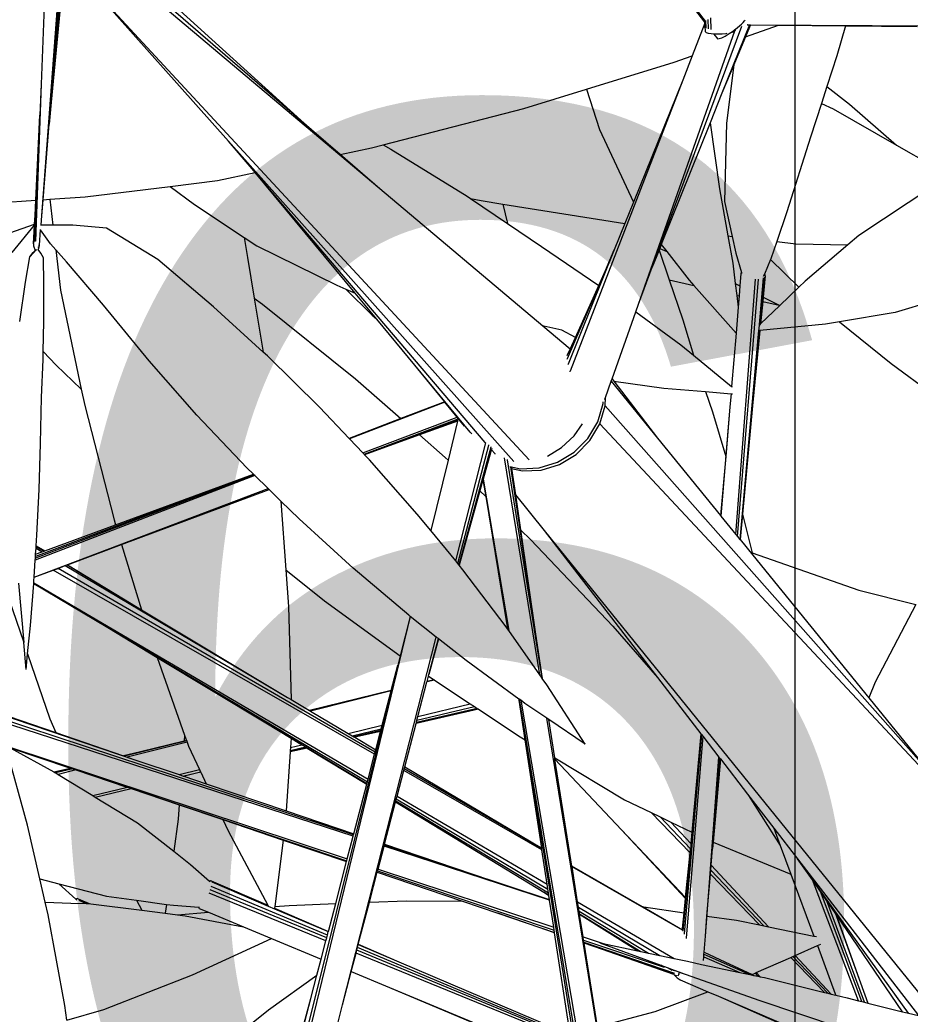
# Model space of a CAD drawing. Header units: millimetres. Extents: x 18 to 174501, y 22 to 24571.
# Drawn here: x 17877.8 to 17988.7, y 22541.7 to 22665.7 of the extents above; entities that cross this region are included whole.
import ezdxf

# ---------------------------------------------------------------- set-up
doc = ezdxf.new("R2010")
doc.units = ezdxf.units.MM
doc.header["$MEASUREMENT"] = 0
doc.layers.add('Edges', color=7, linetype='Continuous', lineweight=18)
doc.styles.get("Standard").update_dxf_attribs({"font": 'arial.ttf'})
doc.dimstyles.new('DIM100', dxfattribs={"dimscale": 0, "dimtxt": 150, "dimasz": 50, "dimexe": 50, "dimexo": 0, "dimgap": 100, "dimtad": 1, "dimtoh": 1, "dimdec": 0, "dimdsep": 46, "dimtxsty": 'Standard', "dimblk": 'ARCHTICK', "dimcen": 1, "dimclrd": 1, "dimclre": 1, "dimadec": 0, "dimazin": 0, "dimtfac": 250, "dimtdec": 0, "dimtix": 1, "dimtmove": 0, "dimatfit": 3, "dimldrblk": 'DOT', "dimfxl": 150, "dimtolj": 1, "dimtzin": 0, "dimlwd": 5, "dimlwe": 5, "dimarcsym": 0})

# ---------------------------------------------------------------- blocks, each defined once
blk = doc.blocks.new('BAMBOOPLAN')
at = {"layer": 'Edges'}
for p, q in [((-1.7249, 7.0706), (-2.0252, 7.4588)), ((-1.7262, 7.0683), (-1.9214, 7.3233)), ((-2.9075, 6.7158), (-2.8695, 7.2193)), ((-2.8935, 6.8866), (-2.8666, 7.2149)), ((-2.8645, 7.2115), (-2.89, 6.9261)), ((-2.4267, 6.877), (-2.8116, 7.21)), ((-2.3048, 6.7715), (-2.8139, 7.2008)), ((-2.9002, 7.1682), (-2.9079, 6.9579)), ((-2.8676, 7.1649), (-2.89, 6.9261)), ((-2.7242, 7.1468), (-2.4267, 6.877)), ((-2.8128, 7.1247), (-2.5745, 6.8568)), ((-2.8128, 7.1247), (-2.039, 6.2888)), ((-1.7261, 7.0669), (-1.7486, 7.0087)), ((-1.7262, 7.0683), (-1.7261, 7.0701)), ((-1.7261, 7.0682), (-1.7262, 7.0683)), ((-1.7259, 7.0589), (-1.7261, 7.0682)), ((-1.7261, 7.0669), (-1.7261, 7.0682)), ((-1.726, 7.0604), (-1.7261, 7.0669)), ((-1.7248, 7.0704), (-1.7249, 7.0706)), ((-1.7243, 7.0716), (-1.7243, 7.0718)), ((-1.724, 7.0576), (-1.7243, 7.0716)), ((-1.7209, 7.073), (-1.7204, 7.0565)), ((-1.7161, 7.0763), (-1.7153, 7.0556)), ((-1.6611, 7.0651), (-1.6582, 7.0679)), ((-1.6582, 7.0679), (-1.6553, 7.0708)), ((-1.6553, 7.0708), (-1.6541, 7.0723)), ((-1.8444, 6.5661), (-1.6727, 7.0532)), ((-1.82, 6.632), (-1.6603, 7.0617)), ((-1.726, 7.0604), (-1.7258, 7.0531)), ((-1.7258, 7.0531), (-1.7257, 7.0517)), ((-1.7257, 7.0517), (-1.7238, 7.0503)), ((-1.7238, 7.0503), (-1.7202, 7.0492)), ((-1.7202, 7.0492), (-1.7151, 7.0484)), ((-1.6469, 7.0635), (-1.6957, 6.9418)), ((-1.6827, 7.0481), (-1.68, 7.05)), ((-1.68, 7.05), (-1.6752, 7.0533)), ((-1.68, 7.05), (-1.6775, 7.0506)), ((-1.6775, 7.0506), (-1.6741, 7.0519)), ((-1.6752, 7.0533), (-1.6728, 7.0553)), ((-1.6741, 7.0519), (-1.6727, 7.0532)), ((-1.6728, 7.0553), (-1.6716, 7.0562)), ((-1.6727, 7.0532), (-1.6724, 7.0534)), ((-1.6725, 7.0545), (-1.6724, 7.0538)), ((-1.6724, 7.0538), (-1.6716, 7.0562)), ((-1.6724, 7.0538), (-1.6724, 7.0534)), ((-1.6716, 7.0562), (-1.6679, 7.0591)), ((-1.6679, 7.0591), (-1.6611, 7.0651)), ((-1.6447, 7.0635), (-1.6536, 7.0425)), ((-1.6536, 7.0425), (-1.5953, 7.0631)), ((-1.65, 7.0636), (-1.6509, 7.0636)), ((-1.65, 7.0636), (-1.6469, 7.0635)), ((-1.6469, 7.0635), (-1.6447, 7.0635)), ((-1.6447, 7.0635), (-1.6446, 7.0635)), ((-1.6446, 7.0635), (-1.5953, 7.0631)), ((-1.6446, 7.0635), (-0.2215, 7.0578)), ((-1.5953, 7.0631), (-1.4759, 7.0621)), ((-1.4759, 7.0621), (-1.491, 7.0088)), ((-1.4759, 7.0621), (-1.3482, 7.0611)), ((-1.7151, 7.0484), (-1.7108, 7.048)), ((-1.7108, 7.048), (-1.7049, 7.0405)), ((-1.7108, 7.048), (-1.7106, 7.048)), ((-1.7096, 7.0467), (-1.7106, 7.048)), ((-1.7106, 7.048), (-1.709, 7.0478)), ((-1.709, 7.0478), (-1.7073, 7.0478)), ((-1.7065, 7.0468), (-1.7073, 7.0478)), ((-1.7073, 7.0478), (-1.7022, 7.0477)), ((-1.7049, 7.0405), (-1.7037, 7.0391)), ((-1.7037, 7.0391), (-1.7005, 7.0392)), ((-1.7022, 7.0477), (-1.6952, 7.0479)), ((-1.7005, 7.0392), (-1.6958, 7.0408)), ((-1.6958, 7.0408), (-1.6897, 7.0438)), ((-1.6952, 7.0479), (-1.6884, 7.0485)), ((-1.6897, 7.0438), (-1.6827, 7.0481)), ((-1.6884, 7.0485), (-1.6862, 7.0488)), ((-1.6536, 7.0425), (-1.6744, 6.9928)), ((-1.937, 6.9491), (-1.7808, 6.9973)), ((-1.7808, 6.9973), (-1.7486, 7.0087)), ((-1.7486, 7.0087), (-1.7653, 6.9655)), ((-1.491, 7.0088), (-1.5087, 6.9539)), ((-1.6744, 6.9928), (-1.6957, 6.9418)), ((-1.6744, 6.9928), (-1.6879, 6.8885)), ((-1.7653, 6.9655), (-1.9661, 6.4466)), ((-1.7653, 6.9655), (-1.8531, 6.7479)), ((-2.9079, 6.9579), (-2.918, 6.6784)), ((-2.9079, 6.9579), (-2.9101, 6.9027)), ((-2.0483, 6.9148), (-1.937, 6.9491)), ((-1.937, 6.9491), (-1.9137, 6.8772)), ((-1.5087, 6.9539), (-1.5185, 6.9236)), ((-1.5087, 6.9539), (-1.4684, 6.9222)), ((-2.89, 6.9261), (-2.8935, 6.8866)), ((-1.6957, 6.9418), (-1.7169, 6.889)), ((-2.299, 6.8498), (-2.0483, 6.9148)), ((-1.5185, 6.9236), (-1.5378, 6.8637)), ((-1.5185, 6.9236), (-1.4976, 6.9142)), ((-1.4976, 6.9142), (-1.3848, 6.8493)), ((-1.4684, 6.9222), (-1.3848, 6.8493)), ((-2.9101, 6.9027), (-2.9193, 6.6776)), ((-2.9174, 6.7513), (-2.9101, 6.9027)), ((-2.9045, 6.7522), (-2.8935, 6.8866)), ((-2.3754, 6.8326), (-2.4267, 6.877)), ((-1.9137, 6.8772), (-1.8531, 6.7479)), ((-1.7169, 6.889), (-1.8037, 6.6725)), ((-1.7169, 6.889), (-1.7, 6.7717)), ((-1.6879, 6.8885), (-1.691, 6.7488)), ((-2.5745, 6.8568), (-2.0663, 6.2858)), ((-2.5322, 6.8072), (-2.5745, 6.8568)), ((-1.5378, 6.8637), (-1.58, 6.7305)), ((-2.3754, 6.8326), (-2.3195, 6.8444)), ((-2.3195, 6.8444), (-2.299, 6.8498)), ((-2.299, 6.8498), (-2.2852, 6.8422)), ((-2.2852, 6.8422), (-2.1494, 6.7588)), ((-1.3848, 6.8493), (-1.3048, 6.8033)), ((-2.3048, 6.7715), (-2.3754, 6.8326)), ((-2.1172, 6.32), (-2.5322, 6.8072)), ((-2.5267, 6.8006), (-2.5322, 6.8072)), ((-2.6784, 6.776), (-2.5938, 6.7865)), ((-2.5938, 6.7865), (-2.5267, 6.8006)), ((-2.3488, 6.5857), (-2.5267, 6.8006)), ((-1.2987, 6.79), (-1.4518, 6.6884)), ((-2.8294, 6.7574), (-2.6784, 6.776)), ((-2.6784, 6.776), (-2.6347, 6.7435)), ((-2.0147, 6.527), (-2.3048, 6.7715)), ((-1.7, 6.7717), (-1.6852, 6.6877)), ((-3.0666, 6.7409), (-2.9174, 6.7513)), ((-2.9187, 6.7242), (-2.9174, 6.7513)), ((-2.9075, 6.7158), (-2.9045, 6.7522)), ((-2.9045, 6.7522), (-2.8927, 6.753)), ((-2.8927, 6.753), (-2.8294, 6.7574)), ((-2.8927, 6.753), (-2.8872, 6.7071)), ((-2.1494, 6.7588), (-2.1433, 6.7547)), ((-2.1433, 6.7547), (-2.1244, 6.7508)), ((-2.1433, 6.7547), (-2.0774, 6.7099)), ((-2.1244, 6.7508), (-2.0857, 6.7446)), ((-1.8531, 6.7479), (-1.8684, 6.71)), ((-1.691, 6.7488), (-1.6774, 6.6868)), ((-2.6347, 6.7435), (-2.5465, 6.6851)), ((-2.0857, 6.7446), (-2.0774, 6.7099)), ((-2.0857, 6.7446), (-1.8684, 6.71)), ((-1.58, 6.7305), (-1.5982, 6.6776)), ((-2.9196, 6.7087), (-2.9187, 6.7242)), ((-2.9195, 6.7087), (-2.9187, 6.7242)), ((-2.9081, 6.7072), (-2.9075, 6.7158)), ((-2.9874, 6.685), (-2.9196, 6.7087)), ((-2.9595, 6.658), (-2.9197, 6.7068)), ((-2.9215, 6.6734), (-2.9197, 6.7068)), ((-2.9211, 6.675), (-2.9195, 6.707)), ((-2.9197, 6.7068), (-2.9195, 6.707)), ((-2.9196, 6.7087), (-2.9195, 6.7087)), ((-2.9195, 6.707), (-2.9195, 6.7087)), ((-2.9108, 6.6715), (-2.9088, 6.6985)), ((-2.909, 6.6989), (-2.9092, 6.6991)), ((-2.9088, 6.6985), (-2.909, 6.6989)), ((-2.9081, 6.7072), (-2.9088, 6.7072)), ((-2.8911, 6.6734), (-2.9088, 6.6985)), ((-2.8872, 6.7071), (-2.9081, 6.7072)), ((-2.8513, 6.7069), (-2.8872, 6.7071)), ((-2.7915, 6.7015), (-2.8513, 6.7069)), ((-2.7004, 6.6456), (-2.7915, 6.7015)), ((-2.0774, 6.7099), (-2.0169, 6.6688)), ((-1.8684, 6.71), (-1.8875, 6.6627)), ((-2.5465, 6.6851), (-2.5402, 6.6495)), ((-2.5465, 6.6851), (-2.524, 6.6702)), ((-1.6852, 6.6877), (-1.6774, 6.6868)), ((-1.6852, 6.6877), (-1.6766, 6.6391)), ((-1.6774, 6.6868), (-1.6708, 6.6569)), ((-1.5982, 6.6776), (-1.6089, 6.6467)), ((-1.5982, 6.6776), (-1.5644, 6.6736)), ((-1.4518, 6.6884), (-1.4714, 6.6718)), ((-2.9281, 6.6504), (-2.916, 6.6635)), ((-2.9221, 6.6584), (-2.9183, 6.6618)), ((-2.9215, 6.6734), (-2.9216, 6.6717)), ((-2.9216, 6.6717), (-2.9213, 6.6701)), ((-2.9213, 6.6701), (-2.9183, 6.6618)), ((-2.9183, 6.6618), (-2.9161, 6.6637)), ((-2.9135, 6.6633), (-2.9141, 6.6641)), ((-2.9135, 6.6633), (-2.9136, 6.6631)), ((-2.9112, 6.6699), (-2.9135, 6.6633)), ((-2.9085, 6.6573), (-2.9135, 6.6633)), ((-2.913, 6.6681), (-2.9131, 6.6673)), ((-2.9112, 6.6703), (-2.9109, 6.674)), ((-2.9112, 6.6699), (-2.9108, 6.6715)), ((-2.9109, 6.6741), (-2.9109, 6.674)), ((-2.8819, 6.663), (-2.8911, 6.6734)), ((-2.8819, 6.663), (-2.8732, 6.5913)), ((-2.8629, 6.6415), (-2.8819, 6.663)), ((-2.524, 6.6702), (-2.3817, 6.6)), ((-2.0169, 6.6688), (-1.9152, 6.5995)), ((-1.8875, 6.6627), (-1.9695, 6.4595)), ((-1.9032, 6.6263), (-1.8875, 6.6627)), ((-1.8078, 6.6624), (-1.82, 6.632)), ((-1.8065, 6.6654), (-1.8078, 6.6624)), ((-1.8078, 6.6624), (-1.7896, 6.6097)), ((-1.8037, 6.6725), (-1.8065, 6.6654)), ((-1.8065, 6.6654), (-1.7939, 6.66)), ((-1.8037, 6.6725), (-1.7939, 6.66)), ((-1.7939, 6.66), (-1.754, 6.6089)), ((-1.5644, 6.6736), (-1.4714, 6.6718)), ((-1.4714, 6.6718), (-1.5475, 6.6073)), ((-2.9359, 6.6053), (-2.9281, 6.6504)), ((-2.9281, 6.6504), (-2.9221, 6.6584)), ((-2.9038, 6.6486), (-2.9085, 6.6573)), ((-2.9029, 6.6028), (-2.9038, 6.6486)), ((-2.6012, 6.5615), (-2.7004, 6.6456)), ((-2.5402, 6.6495), (-2.5284, 6.5769)), ((-1.6708, 6.6569), (-1.6608, 6.6225)), ((-1.6093, 6.6459), (-1.6201, 6.6199)), ((-1.6089, 6.6467), (-1.6093, 6.6459)), ((-1.6093, 6.6459), (-1.5587, 6.5965)), ((-2.797, 6.5645), (-2.8629, 6.6415)), ((-1.9708, 6.4692), (-1.9032, 6.6263)), ((-1.9152, 6.5995), (-1.9032, 6.6263)), ((-1.8444, 6.5661), (-1.82, 6.632)), ((-1.6766, 6.6391), (-1.6721, 6.6033)), ((-1.7896, 6.6097), (-1.7457, 6.5996)), ((-1.7896, 6.6097), (-1.7651, 6.5384)), ((-1.754, 6.6089), (-1.7457, 6.5996)), ((-1.6708, 6.1559), (-1.6362, 6.6107)), ((-1.6678, 6.1522), (-1.6308, 6.6109)), ((-1.6619, 6.6207), (-1.6637, 6.5991)), ((-1.6608, 6.6225), (-1.6619, 6.6207)), ((-1.6608, 6.6225), (-1.6605, 6.6215)), ((-1.6223, 6.6129), (-1.6303, 6.523)), ((-1.6197, 6.6145), (-1.6276, 6.5303)), ((-1.6185, 6.6164), (-1.6222, 6.5786)), ((-1.6201, 6.6199), (-1.6221, 6.6152)), ((-1.6188, 6.6184), (-1.6201, 6.6199)), ((-1.6185, 6.6164), (-1.6188, 6.6184)), ((-1.5475, 6.6073), (-1.5587, 6.5965)), ((-2.9457, 6.5356), (-2.9359, 6.6053)), ((-2.9031, 6.5354), (-2.9029, 6.6028)), ((-2.8732, 6.5913), (-2.8364, 6.4147)), ((-2.3817, 6.6), (-2.3657, 6.5931)), ((-2.3657, 6.5931), (-2.3185, 6.5464)), ((-2.3657, 6.5931), (-2.3488, 6.5857)), ((-1.9567, 6.507), (-1.9152, 6.5995)), ((-1.7457, 6.5996), (-1.6706, 6.5147)), ((-1.6721, 6.6033), (-1.6637, 6.5991)), ((-1.6721, 6.6033), (-1.6695, 6.5819)), ((-1.6637, 6.5991), (-1.6652, 6.581)), ((-1.5587, 6.5965), (-1.5924, 6.5641)), ((-1.2116, 6.6043), (-1.3873, 6.5511)), ((-2.5284, 6.5769), (-2.5136, 6.5661)), ((-2.5284, 6.5769), (-2.5128, 6.4809)), ((-2.3105, 6.5394), (-2.3488, 6.5857)), ((-1.6695, 6.5819), (-1.6652, 6.581)), ((-1.6695, 6.5819), (-1.6668, 6.5607)), ((-1.6652, 6.581), (-1.6668, 6.5607)), ((-1.6229, 6.5712), (-1.6269, 6.531)), ((-1.6222, 6.5786), (-1.6229, 6.5712)), ((-1.6229, 6.5712), (-1.5937, 6.5644)), ((-1.6222, 6.5786), (-1.5937, 6.5644)), ((-2.7157, 6.4652), (-2.797, 6.5645)), ((-2.5128, 6.4809), (-2.6012, 6.5615)), ((-2.5136, 6.5661), (-2.348, 6.4333)), ((-1.8491, 6.5528), (-1.8444, 6.5661)), ((-1.6668, 6.5607), (-1.6706, 6.5147)), ((-1.5924, 6.5641), (-1.6269, 6.531)), ((-1.5937, 6.5644), (-1.5924, 6.5641)), ((-2.9042, 6.4821), (-2.9031, 6.5354)), ((-2.3185, 6.5464), (-2.3105, 6.5394)), ((-2.2427, 6.4575), (-2.3105, 6.5394)), ((-1.8913, 6.4332), (-1.8491, 6.5528)), ((-1.8491, 6.5528), (-1.7687, 6.4938)), ((-1.7651, 6.5384), (-1.7464, 6.4755)), ((-1.3873, 6.5511), (-1.4862, 6.5349)), ((-2.0128, 6.527), (-2.0147, 6.527)), ((-1.9662, 6.486), (-2.0147, 6.527)), ((-1.9807, 6.5199), (-2.0128, 6.527)), ((-1.9567, 6.507), (-1.9807, 6.5199)), ((-1.6306, 6.519), (-1.6637, 6.1471)), ((-1.628, 6.5193), (-1.6411, 6.3849)), ((-1.6286, 6.5192), (-1.6411, 6.3849)), ((-1.6303, 6.523), (-1.6306, 6.519)), ((-1.6286, 6.5192), (-1.6306, 6.519)), ((-1.6276, 6.5303), (-1.6296, 6.5284)), ((-1.628, 6.5193), (-1.6286, 6.5192)), ((-1.5116, 6.5308), (-1.628, 6.5193)), ((-1.6269, 6.531), (-1.6276, 6.5303)), ((-1.4862, 6.5349), (-1.5116, 6.5308)), ((-1.4862, 6.5349), (-1.3944, 6.4603)), ((-1.9662, 6.486), (-1.9567, 6.507)), ((-1.6706, 6.5147), (-1.6785, 6.4198)), ((-1.9712, 6.4748), (-1.9662, 6.486)), ((-1.7687, 6.4938), (-1.7464, 6.4755)), ((-2.9072, 6.3999), (-2.9045, 6.4677)), ((-2.9045, 6.4677), (-2.9042, 6.4821)), ((-2.9042, 6.4821), (-2.881, 6.4576)), ((-2.6305, 6.3685), (-2.7157, 6.4652)), ((-2.5051, 6.4739), (-2.5128, 6.4809)), ((-2.4124, 6.383), (-2.5051, 6.4739)), ((-1.9712, 6.4682), (-1.9708, 6.4692)), ((-1.7464, 6.4755), (-1.6785, 6.4198)), ((-2.881, 6.4576), (-2.8364, 6.4147)), ((-2.1894, 6.392), (-2.2427, 6.4575)), ((-2.144, 6.3383), (-2.2427, 6.4575)), ((-1.9695, 6.4595), (-1.97, 6.4583)), ((-1.3944, 6.4603), (-1.2411, 6.3468)), ((-2.348, 6.4333), (-2.2672, 6.3623)), ((-1.9663, 6.446), (-1.9664, 6.4458)), ((-1.9661, 6.4466), (-1.9663, 6.4462)), ((-1.8928, 6.429), (-1.8913, 6.4332)), ((-1.8913, 6.4332), (-1.8882, 6.4292)), ((-1.8882, 6.4292), (-1.7989, 6.4166)), ((-1.8882, 6.4292), (-1.8104, 6.3277)), ((-2.8364, 6.4147), (-2.8303, 6.3855)), ((-1.9031, 6.3998), (-1.8928, 6.429)), ((-1.8928, 6.429), (-1.8104, 6.3277)), ((-1.7989, 6.4166), (-1.7249, 6.4105)), ((-1.6785, 6.4198), (-1.6773, 6.4189)), ((-2.9088, 6.3178), (-2.9072, 6.3999)), ((-1.9044, 6.3961), (-1.904, 6.3971)), ((-1.904, 6.3971), (-1.9031, 6.3998)), ((-1.9036, 6.3853), (-1.9031, 6.3998)), ((-1.7249, 6.4105), (-1.7127, 6.3744)), ((-1.7249, 6.4105), (-1.6795, 6.4067)), ((-1.6795, 6.4067), (-1.6814, 6.3835)), ((-1.6795, 6.4067), (-1.6767, 6.4065)), ((-2.8303, 6.3855), (-2.778, 6.1819)), ((-2.3594, 6.3271), (-2.4124, 6.383)), ((-2.1892, 6.3918), (-2.3586, 6.3263)), ((-2.1894, 6.392), (-2.2672, 6.3623)), ((-2.1892, 6.3918), (-2.1894, 6.392)), ((-2.1673, 6.3649), (-2.1892, 6.3918)), ((-1.9169, 6.3568), (-1.9072, 6.3893)), ((-1.9133, 6.3529), (-1.9036, 6.3853)), ((-1.9072, 6.3893), (-1.907, 6.3924)), ((-1.3315, 5.7383), (-1.9036, 6.3853)), ((-1.6814, 6.3835), (-1.6975, 6.1887)), ((-1.6814, 6.3835), (-1.6891, 6.295)), ((-1.6411, 6.3849), (-1.6592, 6.1921)), ((-2.5414, 6.2746), (-2.6305, 6.3685)), ((-2.2672, 6.3623), (-2.3594, 6.3271)), ((-2.335, 6.3014), (-2.1673, 6.3649)), ((-2.3329, 6.2992), (-2.1655, 6.3617)), ((-2.1663, 6.3589), (-2.3321, 6.2983)), ((-2.1653, 6.3624), (-2.1673, 6.3649)), ((-2.1663, 6.3589), (-2.1666, 6.3576)), ((-2.1661, 6.3598), (-2.1663, 6.3589)), ((-2.1543, 6.3489), (-2.1653, 6.3624)), ((-1.7127, 6.3744), (-1.6891, 6.295)), ((-2.1666, 6.3576), (-2.2342, 6.3333)), ((-2.1666, 6.3576), (-2.1834, 6.2883)), ((-1.9591, 6.3319), (-1.9443, 6.3528)), ((-1.9346, 6.3272), (-1.9169, 6.3568)), ((-1.931, 6.3233), (-1.9133, 6.3529)), ((-1.1961, 5.5853), (-1.9133, 6.3529)), ((-2.3586, 6.3263), (-2.3594, 6.3271)), ((-2.335, 6.3014), (-2.3586, 6.3263)), ((-2.2342, 6.3333), (-2.3319, 6.2981)), ((-2.2342, 6.3333), (-2.1886, 6.2932)), ((-2.1412, 6.335), (-2.144, 6.3383)), ((-1.9817, 6.3108), (-1.9591, 6.3319)), ((-1.959, 6.3026), (-1.9346, 6.3272)), ((-1.9554, 6.2987), (-1.931, 6.3233)), ((-1.8104, 6.3277), (-1.6982, 6.1897)), ((-2.9115, 6.236), (-2.9088, 6.3178)), ((-2.1698, 6.1089), (-2.1162, 6.319)), ((-2.1658, 6.104), (-2.1106, 6.3151)), ((-2.1071, 6.3117), (-2.1642, 6.1021)), ((-2.1166, 6.3193), (-2.1172, 6.32)), ((-2.1162, 6.319), (-2.1162, 6.3191)), ((-2.1106, 6.3151), (-2.1105, 6.3155)), ((-2.107, 6.3121), (-2.1071, 6.3117)), ((-2.1061, 6.307), (-2.1071, 6.3037)), ((-2.1055, 6.3091), (-2.1061, 6.307)), ((-2.0995, 6.2993), (-2.1061, 6.307)), ((-2.0066, 6.2954), (-1.9817, 6.3108)), ((-2.3329, 6.2992), (-2.335, 6.3014)), ((-2.3321, 6.2983), (-2.3329, 6.2992)), ((-2.3319, 6.2981), (-2.3321, 6.2983)), ((-2.3233, 6.2891), (-2.3319, 6.2981)), ((-2.2381, 6.1924), (-2.3233, 6.2891)), ((-2.1834, 6.2883), (-2.2139, 6.1628)), ((-2.1886, 6.2932), (-2.1834, 6.2883)), ((-2.1071, 6.3037), (-2.1209, 6.2542)), ((-2.0993, 6.2991), (-2.0995, 6.2993)), ((-2.0828, 6.2925), (-2.0829, 6.2926)), ((-2.0201, 5.9061), (-2.0828, 6.2925)), ((-2.0774, 6.289), (-2.0774, 6.2895)), ((-2.0159, 5.9001), (-2.0774, 6.289)), ((-1.9885, 6.2847), (-1.959, 6.3026)), ((-1.9849, 6.2808), (-1.9554, 6.2987)), ((-1.6891, 6.295), (-1.6982, 6.1897)), ((-2.5298, 6.2632), (-2.5414, 6.2746)), ((-2.0733, 6.2773), (-2.0546, 6.2731)), ((-2.0724, 6.2768), (-2.0724, 6.2766)), ((-2.0724, 6.2766), (-2.0275, 5.9785)), ((-2.0707, 6.2753), (-2.0705, 6.2735)), ((-2.0705, 6.2735), (-2.051, 6.2692)), ((-2.0705, 6.2735), (-2.0636, 6.2266)), ((-2.0546, 6.2731), (-2.0211, 6.2746)), ((-2.051, 6.2692), (-2.0176, 6.2707)), ((-2.0211, 6.2746), (-1.9885, 6.2847)), ((-2.0176, 6.2707), (-1.9849, 6.2808)), ((-2.5275, 6.261), (-2.9184, 6.11)), ((-2.529, 6.2624), (-2.9181, 6.1139)), ((-2.5295, 6.2629), (-2.9179, 6.1169)), ((-2.7753, 6.173), (-2.5298, 6.2632)), ((-2.5295, 6.2629), (-2.5298, 6.2632)), ((-2.529, 6.2624), (-2.5295, 6.2629)), ((-2.5275, 6.261), (-2.529, 6.2624)), ((-2.5037, 6.2377), (-2.5275, 6.261)), ((-2.1212, 6.2532), (-2.1267, 6.2336)), ((-2.1209, 6.2542), (-2.1212, 6.2532)), ((-2.1212, 6.2532), (-2.1163, 6.2236)), ((-2.1209, 6.2542), (-2.0752, 5.9849)), ((-2.9203, 6.0801), (-2.5037, 6.2377)), ((-2.9155, 6.1546), (-2.9115, 6.236)), ((-2.7646, 6.1379), (-2.502, 6.236)), ((-2.502, 6.236), (-2.5037, 6.2377)), ((-2.481, 6.2154), (-2.502, 6.236)), ((-2.1267, 6.2336), (-2.1636, 6.1014)), ((-2.1267, 6.2336), (-2.1163, 6.2236)), ((-2.1163, 6.2236), (-2.0773, 5.9879)), ((-2.0636, 6.2266), (-2.0122, 6.1631)), ((-2.0636, 6.2266), (-2.0545, 6.1642)), ((-2.481, 6.2154), (-2.4724, 6.0931)), ((-2.4487, 6.1838), (-2.481, 6.2154)), ((-2.778, 6.1819), (-2.7753, 6.173)), ((-2.3526, 6.0961), (-2.4487, 6.1838)), ((-2.2139, 6.1628), (-2.2381, 6.1924)), ((-1.6982, 6.1897), (-1.6975, 6.1887)), ((-1.6975, 6.1887), (-1.6708, 6.1559)), ((-1.6592, 6.1921), (-1.6634, 6.1468)), ((-1.6592, 6.1921), (-1.6417, 6.123)), ((-2.9013, 6.1266), (-2.7753, 6.173)), ((-2.0545, 6.1642), (-2.0358, 6.1461)), ((-2.0545, 6.1642), (-2.0275, 5.9785)), ((-2.9167, 6.136), (-2.9155, 6.1546)), ((-2.1698, 6.1089), (-2.2139, 6.1628)), ((-2.0358, 6.1461), (-1.8899, 5.9924)), ((-2.0122, 6.1631), (-1.8104, 5.9013)), ((-2.0122, 6.1631), (-1.3041, 5.2883)), ((-1.6708, 6.1559), (-1.6678, 6.1522)), ((-1.6678, 6.1522), (-1.6637, 6.1471)), ((-1.6637, 6.1471), (-1.6634, 6.1468)), ((-1.6634, 6.1468), (-1.6407, 6.1188)), ((-2.9177, 6.1206), (-2.917, 6.1313)), ((-2.917, 6.1313), (-2.9168, 6.1348)), ((-2.917, 6.1313), (-2.9062, 6.1249)), ((-2.9168, 6.1348), (-2.9167, 6.136)), ((-2.9168, 6.1348), (-2.9025, 6.1262)), ((-2.9167, 6.136), (-2.9013, 6.1266)), ((-2.8608, 6.1019), (-2.7646, 6.1379)), ((-2.7646, 6.1379), (-2.7291, 6.0219)), ((-2.9184, 6.11), (-2.9181, 6.1139)), ((-2.9181, 6.1139), (-2.9179, 6.1169)), ((-2.9179, 6.1169), (-2.9177, 6.1206)), ((-2.9177, 6.1206), (-2.9062, 6.1249)), ((-2.9062, 6.1249), (-2.9025, 6.1262)), ((-2.9025, 6.1262), (-2.9013, 6.1266)), ((-1.6417, 6.123), (-1.4519, 6.057)), ((-1.6417, 6.123), (-1.6407, 6.1188)), ((-1.6407, 6.1188), (-1.4343, 5.8649)), ((-2.9203, 6.0801), (-2.9184, 6.11)), ((-2.8863, 6.0924), (-2.8779, 6.0955)), ((-2.8779, 6.0955), (-2.8649, 6.1004)), ((-2.3132, 5.7683), (-2.8779, 6.0955)), ((-2.8649, 6.1004), (-2.8616, 6.1016)), ((-2.8649, 6.1004), (-2.4693, 5.8657)), ((-2.8616, 6.1016), (-2.8608, 6.1019)), ((-2.8616, 6.1016), (-2.7614, 6.0413)), ((-2.8608, 6.1019), (-2.7614, 6.0413)), ((-2.4724, 6.0931), (-2.4032, 6.0377)), ((-2.4724, 6.0931), (-2.4677, 6.0274)), ((-2.2534, 6.012), (-2.3526, 6.0961)), ((-2.1658, 6.104), (-2.1698, 6.1089)), ((-2.1642, 6.1021), (-2.1658, 6.104)), ((-2.1636, 6.1014), (-2.1642, 6.1021)), ((-2.1569, 6.0931), (-2.1636, 6.1014)), ((-2.0799, 5.9915), (-2.1569, 6.0931)), ((-2.9207, 6.0739), (-2.9203, 6.0797)), ((-2.9203, 6.0797), (-2.8863, 6.0924)), ((-2.9203, 6.0797), (-2.9203, 6.0801)), ((-2.3141, 5.7648), (-2.8863, 6.0924)), ((-2.9719, 6.0604), (-2.9389, 5.9636)), ((-2.9482, 6.0693), (-2.9389, 5.9636)), ((-2.9271, 5.994), (-2.9211, 6.0684)), ((-2.9211, 6.0684), (-2.921, 6.0696)), ((-2.9211, 6.0684), (-2.7894, 5.9902)), ((-2.921, 6.0696), (-2.9207, 6.0739)), ((-2.921, 6.0696), (-2.3257, 5.7203)), ((-2.7614, 6.0413), (-2.7291, 6.0219)), ((-1.4519, 6.057), (-1.3504, 6.0312)), ((-2.7291, 6.0219), (-2.4693, 5.8657)), ((-2.4677, 6.0274), (-2.4629, 5.8619)), ((-2.4032, 6.0377), (-2.2687, 5.9395)), ((-1.3504, 6.0312), (-1.4229, 5.8928)), ((-2.2509, 6.01), (-2.4758, 5.0826)), ((-2.251, 6.0101), (-2.2687, 5.9395)), ((-2.251, 6.0101), (-2.2534, 6.012)), ((-2.2509, 6.01), (-2.251, 6.0101)), ((-2.2043, 5.9733), (-2.2509, 6.01)), ((-2.932, 5.9432), (-2.9271, 5.994)), ((-2.7894, 5.9902), (-2.327, 5.7154)), ((-2.7894, 5.9902), (-2.7011, 5.937)), ((-2.0773, 5.9879), (-2.0799, 5.9915)), ((-2.0752, 5.9849), (-2.0773, 5.9879)), ((-1.8899, 5.9924), (-1.8104, 5.9013)), ((-2.3715, 5.3178), (-2.2043, 5.9733)), ((-2.2175, 5.9064), (-2.2007, 5.9705)), ((-2.2002, 5.97), (-2.2175, 5.9064)), ((-2.2007, 5.9705), (-2.2043, 5.9733)), ((-2.2002, 5.97), (-2.2007, 5.9705)), ((-2.1513, 5.9315), (-2.2002, 5.97)), ((-2.0201, 5.9061), (-2.0752, 5.9849)), ((-2.0275, 5.9785), (-2.0156, 5.8996)), ((-2.9347, 5.9152), (-2.9389, 5.9636)), ((-2.9347, 5.9152), (-2.932, 5.9432)), ((-2.932, 5.9432), (-2.8927, 5.8277)), ((-2.7011, 5.937), (-2.6524, 5.7985)), ((-2.7011, 5.937), (-2.5078, 5.8206)), ((-2.2687, 5.9395), (-2.2728, 5.9232)), ((-2.2728, 5.9232), (-2.4831, 5.0812)), ((-2.2845, 5.8782), (-2.2728, 5.9232)), ((-2.0572, 5.8628), (-2.1513, 5.9315)), ((-2.2208, 5.8939), (-2.2182, 5.9036)), ((-2.2182, 5.9036), (-2.2175, 5.9064)), ((-2.2182, 5.9036), (-2.2083, 5.897)), ((-2.0159, 5.9001), (-2.0201, 5.9061)), ((-2.0156, 5.8996), (-2.0159, 5.9001)), ((-2.0074, 5.8879), (-2.0156, 5.8996)), ((-1.8104, 5.9013), (-1.7331, 5.8011)), ((-2.237, 5.8316), (-2.2209, 5.8933)), ((-2.2078, 5.8966), (-2.2209, 5.8933)), ((-2.2209, 5.8933), (-2.2208, 5.8939)), ((-2.2083, 5.897), (-2.2208, 5.8939)), ((-2.2083, 5.897), (-2.2078, 5.8966)), ((-2.2078, 5.8966), (-2.1439, 5.8543)), ((-1.9395, 5.7825), (-2.0074, 5.8879)), ((-1.4229, 5.8928), (-1.4343, 5.8649)), ((-2.4693, 5.8657), (-2.4629, 5.8619)), ((-2.2845, 5.8782), (-2.43, 5.8423)), ((-2.2847, 5.8773), (-2.4283, 5.8413)), ((-2.3007, 5.8162), (-2.2847, 5.8773)), ((-2.2847, 5.8773), (-2.2845, 5.8782)), ((-2.0572, 5.8628), (-2.0569, 5.8609)), ((-2.0566, 5.8623), (-2.0572, 5.8628)), ((-2.0566, 5.8623), (-1.871, 4.7392)), ((-2.0541, 5.8605), (-2.0566, 5.8623)), ((-1.4343, 5.8649), (-1.3315, 5.7383)), ((-2.4629, 5.8619), (-2.43, 5.8423)), ((-2.1317, 5.8462), (-2.2398, 5.8212)), ((-2.2388, 5.8251), (-2.1366, 5.8495)), ((-2.237, 5.8316), (-2.1439, 5.8543)), ((-2.1439, 5.8543), (-2.1366, 5.8495)), ((-2.1366, 5.8495), (-2.1317, 5.8462)), ((-2.1317, 5.8462), (-2.1291, 5.8445)), ((-2.0569, 5.8609), (-1.8769, 4.7375)), ((-2.0461, 5.7901), (-2.0569, 5.8609)), ((-2.0541, 5.8605), (-1.8642, 4.7407)), ((-2.0466, 5.855), (-2.0541, 5.8605)), ((-2.0075, 5.8286), (-2.0466, 5.855)), ((-2.9925, 5.8411), (-2.8815, 5.803)), ((-2.992, 5.8398), (-2.7391, 5.7541)), ((-2.3517, 5.6206), (-2.9886, 5.8309)), ((-2.8927, 5.8277), (-2.8815, 5.803)), ((-2.43, 5.8423), (-2.4283, 5.8413)), ((-2.4283, 5.8413), (-2.3611, 5.8015)), ((-2.1291, 5.8445), (-2.2402, 5.8194)), ((-2.2388, 5.8251), (-2.237, 5.8316)), ((-2.1291, 5.8445), (-2.0552, 5.7955)), ((-2.0042, 5.8263), (-2.0075, 5.8286)), ((-1.892, 5.1167), (-2.0075, 5.8286)), ((-2.3522, 5.6186), (-2.9863, 5.8249)), ((-2.5078, 5.8206), (-2.3278, 5.7122)), ((-2.5078, 5.8206), (-2.4628, 5.7931)), ((-2.3611, 5.8015), (-2.3007, 5.8162)), ((-2.3543, 5.7975), (-2.3023, 5.8099)), ((-2.3032, 5.8065), (-2.3023, 5.8099)), ((-2.3023, 5.8099), (-2.3007, 5.8162)), ((-2.2605, 5.7418), (-2.2402, 5.8194)), ((-2.2402, 5.8194), (-2.2398, 5.8212)), ((-2.2398, 5.8212), (-2.2388, 5.8251)), ((-1.9395, 5.7825), (-2.0042, 5.8263)), ((-1.9934, 5.7582), (-2.0042, 5.8263)), ((-2.8815, 5.803), (-2.7615, 5.7618)), ((-2.6524, 5.7985), (-2.6532, 5.7877)), ((-2.6524, 5.7985), (-2.6489, 5.7887)), ((-2.4628, 5.7931), (-2.4639, 5.7764)), ((-2.4628, 5.7931), (-2.4436, 5.7814)), ((-2.3611, 5.8015), (-2.3543, 5.7975)), ((-2.3543, 5.7975), (-2.351, 5.7955)), ((-2.3032, 5.8065), (-2.351, 5.7955)), ((-2.351, 5.7955), (-2.3496, 5.7946)), ((-2.3036, 5.8051), (-2.3496, 5.7946)), ((-2.3496, 5.7946), (-2.3121, 5.7724)), ((-2.3121, 5.7724), (-2.3036, 5.8051)), ((-2.3036, 5.8051), (-2.3032, 5.8065)), ((-2.0552, 5.7955), (-2.0461, 5.7901)), ((-1.732, 5.7996), (-1.7628, 5.4446)), ((-1.7298, 5.7968), (-1.7595, 5.4367)), ((-1.7331, 5.8011), (-1.7491, 5.6255)), ((-1.7331, 5.8011), (-1.732, 5.7996)), ((-1.732, 5.7996), (-1.7298, 5.7968)), ((-1.7298, 5.7968), (-1.701, 5.7594)), ((-2.971, 5.7793), (-2.3628, 5.5781)), ((-2.9321, 5.638), (-2.9708, 5.7784)), ((-2.9633, 5.7759), (-2.8851, 5.7329)), ((-2.9633, 5.7759), (-2.8558, 5.7398)), ((-2.6488, 5.7884), (-2.7596, 5.7612)), ((-2.648, 5.7862), (-2.7546, 5.7595)), ((-2.6532, 5.7877), (-2.7311, 5.7689)), ((-2.6489, 5.7887), (-2.6532, 5.7877)), ((-2.6489, 5.7887), (-2.6488, 5.7884)), ((-2.6488, 5.7884), (-2.648, 5.7862)), ((-2.648, 5.7862), (-2.6455, 5.7791)), ((-2.6455, 5.7791), (-2.626, 5.737)), ((-2.4349, 5.7761), (-2.4644, 5.7692)), ((-2.434, 5.7755), (-2.4644, 5.7686)), ((-2.4643, 5.7712), (-2.4374, 5.7776)), ((-2.4639, 5.7764), (-2.4643, 5.7712)), ((-2.4639, 5.7764), (-2.4436, 5.7814)), ((-2.4436, 5.7814), (-2.4374, 5.7776)), ((-2.4374, 5.7776), (-2.4349, 5.7761)), ((-2.4349, 5.7761), (-2.434, 5.7755)), ((-2.434, 5.7755), (-2.3281, 5.7109)), ((-2.0166, 5.5971), (-2.0461, 5.7901)), ((-2.7615, 5.7618), (-2.7311, 5.7689)), ((-2.7615, 5.7618), (-2.7611, 5.7617)), ((-2.7311, 5.7689), (-2.7611, 5.7617)), ((-2.7611, 5.7617), (-2.7596, 5.7612)), ((-2.7596, 5.7612), (-2.7546, 5.7595)), ((-2.7546, 5.7595), (-2.7391, 5.7541)), ((-2.4644, 5.7686), (-2.4715, 5.6635)), ((-2.4643, 5.7712), (-2.4644, 5.7692)), ((-2.4644, 5.7692), (-2.4644, 5.7686)), ((-2.3257, 5.7203), (-2.3141, 5.7648)), ((-2.3141, 5.7648), (-2.3132, 5.7683)), ((-2.3132, 5.7683), (-2.3121, 5.7724)), ((-1.9934, 5.7582), (-1.8692, 5.6831)), ((-1.9931, 5.7559), (-1.9934, 5.7582)), ((-1.7252, 5.4406), (-1.701, 5.7594)), ((-1.7126, 5.5967), (-1.6996, 5.7576)), ((-1.6985, 5.7561), (-1.7116, 5.6078)), ((-1.701, 5.7594), (-1.6996, 5.7576)), ((-1.6996, 5.7576), (-1.6985, 5.7561)), ((-1.6985, 5.7561), (-1.6501, 5.6934)), ((-2.8851, 5.7329), (-2.8558, 5.7398)), ((-2.8541, 5.7393), (-2.8836, 5.7321)), ((-2.8517, 5.7385), (-2.8817, 5.7311)), ((-2.8558, 5.7398), (-2.8541, 5.7393)), ((-2.8541, 5.7393), (-2.8517, 5.7385)), ((-2.8517, 5.7385), (-2.846, 5.7365)), ((-2.7391, 5.7541), (-2.6624, 5.7282)), ((-2.2623, 5.7352), (-2.2615, 5.7383)), ((-2.2615, 5.7383), (-2.2605, 5.7418)), ((-2.0165, 5.5964), (-2.2615, 5.7383)), ((-2.2605, 5.7418), (-2.0166, 5.5971)), ((-1.9931, 5.7559), (-1.8744, 5.6299)), ((-1.9629, 5.5653), (-1.9931, 5.7559)), ((-2.8851, 5.7329), (-2.8836, 5.7321)), ((-2.8836, 5.7321), (-2.8819, 5.7311)), ((-2.8819, 5.7311), (-2.8817, 5.7311)), ((-2.8817, 5.7311), (-2.8777, 5.7286)), ((-2.846, 5.7365), (-2.8777, 5.7286)), ((-2.8777, 5.7286), (-2.8158, 5.6908)), ((-2.846, 5.7365), (-2.7552, 5.7061)), ((-2.6624, 5.7282), (-2.626, 5.737)), ((-2.6624, 5.7282), (-2.6549, 5.7256)), ((-2.6549, 5.7256), (-2.6241, 5.733)), ((-2.6549, 5.7256), (-2.6541, 5.7253)), ((-2.6238, 5.7324), (-2.6541, 5.7253)), ((-2.6541, 5.7253), (-2.6143, 5.7119)), ((-2.626, 5.737), (-2.6241, 5.733)), ((-2.6241, 5.733), (-2.6238, 5.7324)), ((-2.6238, 5.7324), (-2.6143, 5.7119)), ((-2.2741, 5.69), (-2.2623, 5.7352)), ((-2.0162, 5.5943), (-2.2623, 5.7352)), ((-2.8158, 5.6908), (-2.7543, 5.7058)), ((-2.8115, 5.6882), (-2.7475, 5.7035)), ((-2.7552, 5.7061), (-2.7543, 5.7058)), ((-2.7543, 5.7058), (-2.7475, 5.7035)), ((-2.7475, 5.7035), (-2.662, 5.6744)), ((-2.7475, 5.7035), (-2.3636, 5.5748)), ((-2.6143, 5.7119), (-2.4715, 5.6635)), ((-2.3511, 5.6227), (-2.3281, 5.7109)), ((-2.3281, 5.7109), (-2.3278, 5.7122)), ((-2.3278, 5.7122), (-2.327, 5.7154)), ((-2.327, 5.7154), (-2.3257, 5.7203)), ((-2.8158, 5.6908), (-2.8115, 5.6882)), ((-2.8115, 5.6882), (-2.7363, 5.6424)), ((-2.2755, 5.6848), (-2.2741, 5.69)), ((-2.2741, 5.69), (-2.0069, 5.5332)), ((-1.6501, 5.6934), (-1.6484, 5.691)), ((-1.6501, 5.6934), (-1.6035, 5.6329)), ((-1.6484, 5.691), (-1.5918, 5.6016)), ((-2.662, 5.6744), (-2.664, 5.649)), ((-2.662, 5.6744), (-2.5847, 5.6481)), ((-2.2965, 5.6043), (-2.2768, 5.6796)), ((-2.2768, 5.6796), (-2.2764, 5.6812)), ((-2.2768, 5.6796), (-2.0129, 5.5186)), ((-2.2764, 5.6812), (-2.2755, 5.6848)), ((-2.2764, 5.6812), (-2.0045, 5.5175)), ((-2.2755, 5.6848), (-2.0055, 5.5244)), ((-1.8692, 5.6831), (-1.8218, 5.6604)), ((-2.4715, 5.6635), (-2.3511, 5.6227)), ((-1.7526, 5.5886), (-1.8218, 5.6604)), ((-1.8218, 5.6604), (-1.8059, 5.6527)), ((-1.7519, 5.5959), (-1.8059, 5.6527)), ((-1.8059, 5.6527), (-1.7865, 5.6434)), ((-2.9101, 5.5425), (-2.9321, 5.638)), ((-2.7363, 5.6424), (-2.6718, 5.5918)), ((-2.664, 5.649), (-2.6718, 5.5918)), ((-2.5847, 5.6481), (-2.5752, 5.6278)), ((-2.5847, 5.6481), (-2.4771, 5.6115)), ((-1.7865, 5.6434), (-1.751, 5.6053)), ((-1.7865, 5.6434), (-1.7491, 5.6255)), ((-1.6035, 5.6329), (-1.5918, 5.6016)), ((-1.6035, 5.6329), (-1.5611, 5.5779)), ((-2.5752, 5.6278), (-2.5042, 5.4954)), ((-2.3628, 5.5781), (-2.3522, 5.6186)), ((-2.3522, 5.6186), (-2.3517, 5.6206)), ((-2.3517, 5.6206), (-2.3511, 5.6227)), ((-1.8744, 5.6299), (-1.7606, 5.5077)), ((-1.8744, 5.6299), (-1.7605, 5.509)), ((-1.7491, 5.6255), (-1.751, 5.6053)), ((-2.4771, 5.6115), (-2.4919, 5.4931)), ((-2.4771, 5.6115), (-2.3641, 5.5731)), ((-2.3081, 5.56), (-2.2974, 5.6007)), ((-2.2974, 5.6007), (-2.297, 5.6026)), ((-2.0025, 5.5048), (-2.2974, 5.6007)), ((-2.297, 5.6026), (-2.2965, 5.6043)), ((-2.0782, 5.5303), (-2.297, 5.6026)), ((-2.2965, 5.6043), (-2.0782, 5.5303)), ((-2.0165, 5.5964), (-2.0166, 5.5971)), ((-1.7514, 5.6006), (-1.7519, 5.5959)), ((-1.751, 5.6053), (-1.7514, 5.6006)), ((-1.7151, 5.5667), (-1.7126, 5.5967)), ((-1.7116, 5.6078), (-1.7126, 5.5967)), ((-1.7116, 5.6078), (-1.573, 5.5508)), ((-1.5918, 5.6016), (-1.573, 5.5508)), ((-2.6718, 5.5918), (-2.6417, 5.5682)), ((-2.0162, 5.5943), (-2.0165, 5.5964)), ((-2.0069, 5.5332), (-2.0162, 5.5943)), ((-1.7519, 5.5959), (-1.7652, 5.4495)), ((-1.7605, 5.509), (-1.7526, 5.5886)), ((-1.7526, 5.5886), (-1.7519, 5.5959)), ((-2.6417, 5.5682), (-2.6081, 5.5383)), ((-2.3835, 5.4985), (-2.3641, 5.5731)), ((-2.3641, 5.5731), (-2.3636, 5.5748)), ((-2.3636, 5.5748), (-2.3628, 5.5781)), ((-1.8373, 5.4925), (-1.9629, 5.5653)), ((-1.9627, 5.5637), (-1.9629, 5.5653)), ((-1.7662, 5.4512), (-1.9627, 5.5637)), ((-1.9529, 5.5016), (-1.9627, 5.5637)), ((-1.7158, 5.558), (-1.7151, 5.5667)), ((-1.7151, 5.5667), (-1.6128, 5.457)), ((-1.5345, 5.5409), (-1.5611, 5.5779)), ((-1.5611, 5.5779), (-1.3459, 5.2988)), ((-2.3235, 5.5009), (-2.3095, 5.5546)), ((-2.3095, 5.5546), (-2.309, 5.5565)), ((-2.3095, 5.5546), (-2.1578, 5.503)), ((-2.309, 5.5565), (-2.3081, 5.56)), ((-2.309, 5.5565), (-1.9943, 5.451)), ((-2.3081, 5.56), (-1.9951, 5.4564)), ((-1.7224, 5.4762), (-1.7163, 5.551)), ((-1.7163, 5.551), (-1.7158, 5.558)), ((-1.6288, 5.4603), (-1.7163, 5.551)), ((-1.6213, 5.4587), (-1.7158, 5.558)), ((-1.573, 5.5508), (-1.5321, 5.4406)), ((-2.9101, 5.5425), (-2.8767, 5.5338)), ((-2.9005, 5.5007), (-2.9101, 5.5425)), ((-2.8767, 5.5338), (-2.8462, 5.5061)), ((-2.8767, 5.5338), (-2.7916, 5.5117)), ((-2.6064, 5.5392), (-2.6081, 5.5383)), ((-2.6081, 5.5383), (-2.6067, 5.5371)), ((-2.6049, 5.5389), (-2.6064, 5.5392)), ((-2.3982, 5.4422), (-2.6051, 5.5288)), ((-2.6049, 5.5389), (-2.5042, 5.4954)), ((-2.6042, 5.537), (-2.5034, 5.494)), ((-2.0026, 5.5054), (-2.0782, 5.5303)), ((-2.0055, 5.5244), (-2.0069, 5.5332)), ((-1.4527, 5.3253), (-1.5345, 5.5409)), ((-1.5328, 5.5386), (-1.5345, 5.5409)), ((-1.3638, 5.3032), (-1.5328, 5.5386)), ((-1.5203, 5.5202), (-1.5328, 5.5386)), ((-2.7916, 5.5117), (-2.738, 5.5044)), ((-2.4009, 5.4319), (-2.6089, 5.5167)), ((-2.3995, 5.4375), (-2.6067, 5.523)), ((-2.0038, 5.5129), (-2.0129, 5.5186)), ((-2.0129, 5.5186), (-2.0038, 5.513)), ((-2.0045, 5.5175), (-2.0055, 5.5244)), ((-2.0038, 5.513), (-2.0045, 5.5175)), ((-2.0038, 5.5129), (-2.0038, 5.513)), ((-2.0026, 5.5054), (-2.0038, 5.5129)), ((-1.7606, 5.5077), (-1.7605, 5.509)), ((-1.4468, 5.3238), (-1.5203, 5.5202)), ((-1.5087, 5.5031), (-1.5203, 5.5202)), ((-2.8953, 5.4784), (-2.9005, 5.5007)), ((-2.9005, 5.5007), (-2.8553, 5.4993)), ((-2.8553, 5.4993), (-2.8277, 5.4984)), ((-2.8438, 5.5072), (-2.8462, 5.5061)), ((-2.8462, 5.5061), (-2.8443, 5.5044)), ((-2.8419, 5.5068), (-2.8438, 5.5072)), ((-2.8419, 5.5068), (-2.8226, 5.4983)), ((-2.8409, 5.5043), (-2.8277, 5.4984)), ((-2.8277, 5.4984), (-2.8226, 5.4983)), ((-2.8226, 5.4983), (-2.8193, 5.4982)), ((-2.8193, 5.4982), (-2.7286, 5.4865)), ((-2.738, 5.5044), (-2.7286, 5.4865)), ((-2.738, 5.5044), (-2.6846, 5.497)), ((-2.6846, 5.497), (-2.6868, 5.4811)), ((-2.6846, 5.497), (-2.6725, 5.4954)), ((-2.6725, 5.4954), (-2.6274, 5.492)), ((-2.6267, 5.4899), (-2.6274, 5.492)), ((-2.6274, 5.492), (-2.6258, 5.4919)), ((-2.5042, 5.4954), (-2.5034, 5.494)), ((-2.5034, 5.494), (-2.4924, 5.4893)), ((-2.4919, 5.4931), (-2.4923, 5.4903)), ((-2.4919, 5.4931), (-2.4662, 5.4953)), ((-2.4662, 5.4953), (-2.3835, 5.4985)), ((-2.3965, 5.4489), (-2.3835, 5.4985)), ((-2.3432, 5.4259), (-2.3235, 5.5009)), ((-2.3235, 5.5009), (-2.2574, 5.5036)), ((-2.2574, 5.5036), (-2.1578, 5.503)), ((-2.1578, 5.503), (-2.0947, 5.4816)), ((-2.0025, 5.5048), (-2.0026, 5.5054)), ((-1.9951, 5.4564), (-2.0025, 5.5048)), ((-1.9529, 5.5016), (-1.7808, 5.4006)), ((-1.9514, 5.4922), (-1.9529, 5.5016)), ((-1.9514, 5.4922), (-1.8062, 5.406)), ((-1.9502, 5.4848), (-1.9514, 5.4922)), ((-1.8373, 5.4925), (-1.8348, 5.4924)), ((-1.7662, 5.4513), (-1.8373, 5.4925)), ((-1.8348, 5.4924), (-1.7632, 5.4821)), ((-1.7632, 5.4821), (-1.7606, 5.5077)), ((-1.4421, 5.3227), (-1.5087, 5.5031)), ((-1.4941, 5.4817), (-1.5087, 5.5031)), ((-2.8658, 5.3171), (-2.8953, 5.4784)), ((-2.7286, 5.4865), (-2.6868, 5.4811)), ((-2.6868, 5.4811), (-2.6651, 5.4783)), ((-2.6651, 5.4783), (-2.61, 5.483)), ((-2.6651, 5.4783), (-2.6514, 5.4765)), ((-2.6514, 5.4765), (-2.5474, 5.457)), ((-2.6267, 5.4899), (-2.61, 5.483)), ((-2.61, 5.483), (-2.5474, 5.457)), ((-2.4923, 5.4903), (-2.4924, 5.4893)), ((-2.4924, 5.4893), (-2.3966, 5.4484)), ((-2.4923, 5.4903), (-2.3965, 5.4489)), ((-1.9936, 5.4463), (-2.0947, 5.4816)), ((-2.0947, 5.4816), (-1.9937, 5.4472)), ((-1.9502, 5.4848), (-1.8263, 5.4102)), ((-1.9494, 5.4799), (-1.9502, 5.4848)), ((-1.9494, 5.4799), (-1.84, 5.4131)), ((-1.9493, 5.4789), (-1.9494, 5.4799)), ((-1.8458, 5.4143), (-1.9493, 5.4789)), ((-1.943, 5.4391), (-1.9493, 5.4789)), ((-1.766, 5.4538), (-1.7632, 5.4821)), ((-1.7252, 5.4406), (-1.7224, 5.4762)), ((-1.7224, 5.4762), (-1.6697, 5.4686)), ((-1.4941, 5.4817), (-1.4491, 5.3571)), ((-1.4929, 5.48), (-1.4941, 5.4817)), ((-1.4929, 5.48), (-1.4491, 5.3571)), ((-1.3742, 5.3058), (-1.4929, 5.48)), ((-2.5474, 5.457), (-2.4975, 5.4362)), ((-1.9943, 5.451), (-1.9951, 5.4564)), ((-1.6697, 5.4686), (-1.6288, 5.4603)), ((-1.6288, 5.4603), (-1.6213, 5.4587)), ((-1.6213, 5.4587), (-1.6128, 5.457)), ((-1.6128, 5.457), (-1.5321, 5.4406)), ((-2.4009, 5.4319), (-2.3995, 5.4375)), ((-2.3995, 5.4375), (-2.3982, 5.4422)), ((-2.3982, 5.4422), (-2.3966, 5.4484)), ((-2.3966, 5.4484), (-2.3965, 5.4489)), ((-1.9937, 5.4472), (-1.9943, 5.451)), ((-1.9936, 5.4463), (-1.9937, 5.4472)), ((-1.966, 5.2656), (-1.9936, 5.4463)), ((-1.943, 5.4391), (-1.9071, 5.4272)), ((-1.9421, 5.4335), (-1.943, 5.4391)), ((-1.7662, 5.4513), (-1.766, 5.4538)), ((-1.7662, 5.4512), (-1.7662, 5.4513)), ((-1.7658, 5.451), (-1.7662, 5.4512)), ((-1.7652, 5.4495), (-1.7652, 5.449)), ((-1.7628, 5.4446), (-1.7628, 5.4442)), ((-1.7274, 5.4121), (-1.7252, 5.4406)), ((-1.5321, 5.4406), (-1.5274, 5.4396)), ((-2.6384, 5.3714), (-2.4975, 5.4362)), ((-2.4975, 5.4362), (-2.4094, 5.3996)), ((-2.4094, 5.3996), (-2.4009, 5.4319)), ((-2.3459, 5.4154), (-2.3448, 5.4199)), ((-2.3448, 5.4199), (-2.3433, 5.4256)), ((-1.9653, 5.2611), (-2.3448, 5.4199)), ((-2.3433, 5.4256), (-2.3432, 5.4259)), ((-2.3433, 5.4256), (-2.2713, 5.3949)), ((-2.3432, 5.4259), (-2.2713, 5.3949)), ((-1.9421, 5.4335), (-1.8003, 5.3859)), ((-1.9415, 5.4295), (-1.9421, 5.4335)), ((-1.9415, 5.4295), (-1.7802, 5.3747)), ((-1.9412, 5.4281), (-1.9415, 5.4295)), ((-1.9084, 5.4167), (-1.9412, 5.4281)), ((-1.9176, 5.2786), (-1.9412, 5.4281)), ((-1.9131, 5.4285), (-1.8048, 5.3887)), ((-1.9131, 5.4285), (-1.9071, 5.4272)), ((-1.9071, 5.4272), (-1.8458, 5.4143)), ((-1.7595, 5.4367), (-1.7595, 5.4363)), ((-1.5653, 5.406), (-1.5257, 5.4235)), ((-1.5257, 5.4235), (-1.5196, 5.4262)), ((-1.5257, 5.4235), (-1.4939, 5.3377)), ((-2.3559, 5.3773), (-2.3473, 5.4101)), ((-2.3473, 5.4101), (-2.3459, 5.4154)), ((-1.9642, 5.2539), (-2.3473, 5.4101)), ((-1.9649, 5.2582), (-2.3459, 5.4154)), ((-1.7816, 5.3719), (-1.9084, 5.4167)), ((-1.7813, 5.3724), (-1.9084, 5.4167)), ((-1.8458, 5.4143), (-1.84, 5.4131)), ((-1.84, 5.4131), (-1.8263, 5.4102)), ((-1.8263, 5.4102), (-1.8062, 5.406)), ((-1.8062, 5.406), (-1.7808, 5.4006)), ((-1.7285, 5.3973), (-1.7281, 5.4035)), ((-1.7281, 5.4035), (-1.7277, 5.4086)), ((-1.7281, 5.4035), (-1.664, 5.3759)), ((-1.7277, 5.4086), (-1.7274, 5.4116)), ((-1.7277, 5.4086), (-1.646, 5.372)), ((-1.7274, 5.4121), (-1.6907, 5.3945)), ((-1.7274, 5.4116), (-1.7274, 5.4121)), ((-1.7274, 5.4116), (-1.6907, 5.3945)), ((-1.6345, 5.3754), (-1.5731, 5.4025)), ((-1.5731, 5.4025), (-1.5694, 5.4042)), ((-1.513, 5.3402), (-1.5731, 5.4025)), ((-1.5694, 5.4042), (-1.5653, 5.406)), ((-1.5072, 5.3388), (-1.5694, 5.4042)), ((-1.5653, 5.406), (-1.5013, 5.3373)), ((-2.4168, 5.3711), (-2.4094, 5.3996)), ((-2.2713, 5.3949), (-1.9674, 5.2652)), ((-1.8003, 5.3859), (-1.8048, 5.3887)), ((-1.8048, 5.3887), (-1.793, 5.3844)), ((-1.7983, 5.3847), (-1.8003, 5.3859)), ((-1.793, 5.3844), (-1.7852, 5.3796)), ((-1.793, 5.3844), (-1.7807, 5.3799)), ((-1.7808, 5.4006), (-1.7571, 5.3956)), ((-1.7571, 5.3956), (-1.7319, 5.3902)), ((-1.7319, 5.3902), (-1.664, 5.3759)), ((-1.6907, 5.3945), (-1.6422, 5.372)), ((-2.7961, 5.3095), (-2.6384, 5.3714)), ((-2.5031, 5.3094), (-2.4168, 5.3711)), ((-2.4277, 5.3295), (-2.4168, 5.3711)), ((-2.3715, 5.3178), (-2.3559, 5.3773)), ((-2.3559, 5.3773), (-2.2875, 5.3489)), ((-1.7852, 5.3796), (-1.7847, 5.3793)), ((-1.7824, 5.3799), (-1.7824, 5.3799)), ((-1.7824, 5.3799), (-1.7787, 5.3787)), ((-1.7816, 5.3719), (-1.7802, 5.3714)), ((-1.7807, 5.3799), (-1.7726, 5.3769)), ((-1.7802, 5.3714), (-1.7801, 5.3711)), ((-1.7802, 5.3714), (-1.7775, 5.3705)), ((-1.7801, 5.3711), (-1.7756, 5.3659)), ((-1.7763, 5.3701), (-1.776, 5.37)), ((-1.776, 5.3693), (-1.7762, 5.3694)), ((-1.7738, 5.3696), (-1.7737, 5.3698)), ((-1.7737, 5.3698), (-1.7727, 5.3721)), ((-1.7727, 5.3721), (-1.7724, 5.3728)), ((-1.7726, 5.3769), (-1.771, 5.3763)), ((-1.7724, 5.3728), (-1.7711, 5.3761)), ((-1.7724, 5.3728), (-1.7712, 5.3731)), ((-1.7711, 5.3671), (-1.7715, 5.3673)), ((-1.7711, 5.3761), (-1.771, 5.3763)), ((-1.771, 5.3763), (-1.7696, 5.3758)), ((-1.7696, 5.3758), (-1.7688, 5.3753)), ((-1.7696, 5.3758), (-1.7594, 5.3722)), ((-1.7688, 5.3753), (-1.7647, 5.3736)), ((-1.7647, 5.3736), (-1.7597, 5.3723)), ((-1.7597, 5.3723), (-1.7594, 5.3722)), ((-1.7594, 5.3722), (-1.6299, 5.3265)), ((-1.664, 5.3759), (-1.646, 5.372)), ((-1.646, 5.372), (-1.6392, 5.3706)), ((-1.6422, 5.372), (-1.6366, 5.3744)), ((-1.6422, 5.372), (-1.6392, 5.3706)), ((-1.6392, 5.3706), (-1.6316, 5.369)), ((-1.6366, 5.3744), (-1.6345, 5.3754)), ((-1.6366, 5.3744), (-1.6316, 5.369)), ((-1.6345, 5.3754), (-1.6278, 5.3682)), ((-1.6316, 5.369), (-1.6278, 5.3682)), ((-1.6278, 5.3682), (-1.6199, 5.3665)), ((-1.6199, 5.3665), (-1.513, 5.3402)), ((-2.2875, 5.3489), (-2.0428, 5.2459)), ((-2.2875, 5.3489), (-1.9577, 5.2117)), ((-1.7756, 5.3659), (-1.7699, 5.3624)), ((-1.7702, 5.3636), (-1.7703, 5.3636)), ((-1.7699, 5.3624), (-1.7209, 5.3414)), ((-1.4491, 5.3571), (-1.4362, 5.3212)), ((-1.8146, 5.3062), (-1.7209, 5.3414)), ((-1.7209, 5.3414), (-1.7019, 5.3333)), ((-1.7019, 5.3333), (-1.2689, 5.1482)), ((-1.7019, 5.3333), (-1.5667, 5.2735)), ((-1.513, 5.3402), (-1.5072, 5.3388)), ((-1.5072, 5.3388), (-1.5013, 5.3373)), ((-1.5013, 5.3373), (-1.493, 5.3353)), ((-1.4939, 5.3377), (-1.493, 5.3353)), ((-1.493, 5.3353), (-1.4727, 5.3303)), ((-2.8622, 5.2907), (-2.8658, 5.3171)), ((-2.496, 5.0742), (-2.4277, 5.3295)), ((-2.4942, 5.0744), (-2.4277, 5.3295)), ((-2.4085, 5.1725), (-2.3715, 5.3178)), ((-1.6299, 5.3265), (-1.4852, 5.2774)), ((-1.4727, 5.3303), (-1.4527, 5.3253)), ((-1.4527, 5.3253), (-1.4468, 5.3238)), ((-1.4468, 5.3238), (-1.4421, 5.3227)), ((-1.4421, 5.3227), (-1.4362, 5.3212)), ((-1.4362, 5.3212), (-1.3742, 5.3058)), ((-2.8622, 5.2907), (-2.7961, 5.3095)), ((-2.633, 5.2048), (-2.5031, 5.3094)), ((-1.9176, 5.2786), (-1.8146, 5.3062)), ((-1.3742, 5.3058), (-1.3638, 5.3032)), ((-1.3638, 5.3032), (-1.3459, 5.2988))]:
    blk.add_line(p, q, dxfattribs=at)
blk = doc.blocks.new('_ArchTick')
at = {"color": 0, "linetype": 'ByBlock', "const_width": 0.15}
blk.add_lwpolyline([(-0.5, -0.5), (0.5, 0.5)], dxfattribs=at)
blk = doc.blocks.new('*D252')
at = {"color": 1, "lineweight": 5, "transparency": 16777216}
for p, q in [((1826088.03, 62258.33), (1826088.03, 62526.65)), ((1826414.22, 62260.66), (1826414.22, 62526.65)), ((1826088.03, 62476.65), (1826038.03, 62476.65)), ((1826088.03, 62476.65), (1826414.22, 62476.65)), ((1826414.22, 62476.65), (1826464.22, 62476.65))]:
    blk.add_line(p, q, dxfattribs=at)
at = {"layer": 'Defpoints', "color": 0, "transparency": 16777216}
for p in [(1826414.22, 62476.65), (1826414.22, 62260.66), (1826088.03, 62258.33)]:
    blk.add_point(p, dxfattribs=at)
at = {"color": 1, "lineweight": 5, "transparency": 16777216, "xscale": 50, "yscale": 50, "zscale": 50}
blk.add_blockref('_ArchTick', (1826088.03, 62476.65), dxfattribs=at)
at = {"color": 1, "lineweight": 5, "transparency": 16777216, "xscale": 50, "yscale": 50, "zscale": 50, "rotation": 180}
blk.add_blockref('_ArchTick', (1826414.22, 62476.65), dxfattribs=at)
at = {"color": 0, "transparency": 16777216, "insert": (1826251.12, 62653.29), "char_height": 150, "attachment_point": 5}
blk.add_mtext('\\A1;326', dxfattribs=at)
blk = doc.blocks.new('_DOT')
at = {"color": 0, "linetype": 'ByBlock'}
blk.add_line((-0.5, 0), (-1, 0), dxfattribs=at)
at = {"color": 0, "linetype": 'ByBlock', "const_width": 0.5}
blk.add_lwpolyline([(-0.25, 0, 1), (0.25, 0, 1)], format="xyb", close=True, dxfattribs=at)
blk = doc.blocks.new('*D253')
at = {"color": 1, "lineweight": 5, "transparency": 16777216}
for p, q in [((1816648.65, 62258.33), (1816648.65, 63051.21)), ((1826410.6, 62253.85), (1826410.6, 63051.21)), ((1816648.65, 63001.21), (1826410.6, 63001.21))]:
    blk.add_line(p, q, dxfattribs=at)
at = {"layer": 'Defpoints', "color": 0, "transparency": 16777216}
for p in [(1826410.6, 63001.21), (1816648.65, 62258.33), (1826410.6, 62253.85)]:
    blk.add_point(p, dxfattribs=at)
at = {"color": 1, "lineweight": 5, "transparency": 16777216, "xscale": 50, "yscale": 50, "zscale": 50, "rotation": 180}
blk.add_blockref('_ArchTick', (1816648.65, 63001.21), dxfattribs=at)
at = {"color": 1, "lineweight": 5, "transparency": 16777216, "xscale": 50, "yscale": 50, "zscale": 50}
blk.add_blockref('_ArchTick', (1826410.6, 63001.21), dxfattribs=at)
at = {"color": 0, "transparency": 16777216, "insert": (1821529.63, 63177.8), "char_height": 150, "attachment_point": 5}
blk.add_mtext('\\A1;9762', dxfattribs=at)
blk = doc.blocks.new('dgf56yrtrr')
for base, p1, p2, override, picture, middle in [((1826410.6, 63001.21), (1816648.65, 62258.33), (1826410.6, 62253.85), {"dimscale": 1}, '*D253', (1821529.63, 63177.8)), ((1826414.22, 62476.65), (1826088.03, 62258.33), (1826414.22, 62260.66), {"dimscale": 1, "dimtmove": 1}, '*D252', (1826251.12, 62653.29))]:
    dim = blk.add_linear_dim(base=base, p1=p1, p2=p2, dimstyle='DIM100', override=override)
    dim.commit()
    dim.dimension.update_dxf_attribs({"geometry": picture, "text_midpoint": middle})

msp = doc.modelspace()

# ---------------------------------------------------------------- block references
msp.add_blockref('dgf56yrtrr', (-1808436.23, -40075.32))
at = {"xscale": 69.97983938875464, "yscale": 69.97983938875464, "zscale": 69.97983938875464}
msp.add_blockref('BAMBOOPLAN', (18083.91, 22170.71), dxfattribs=at)

doc.saveas('drawing.dxf')
